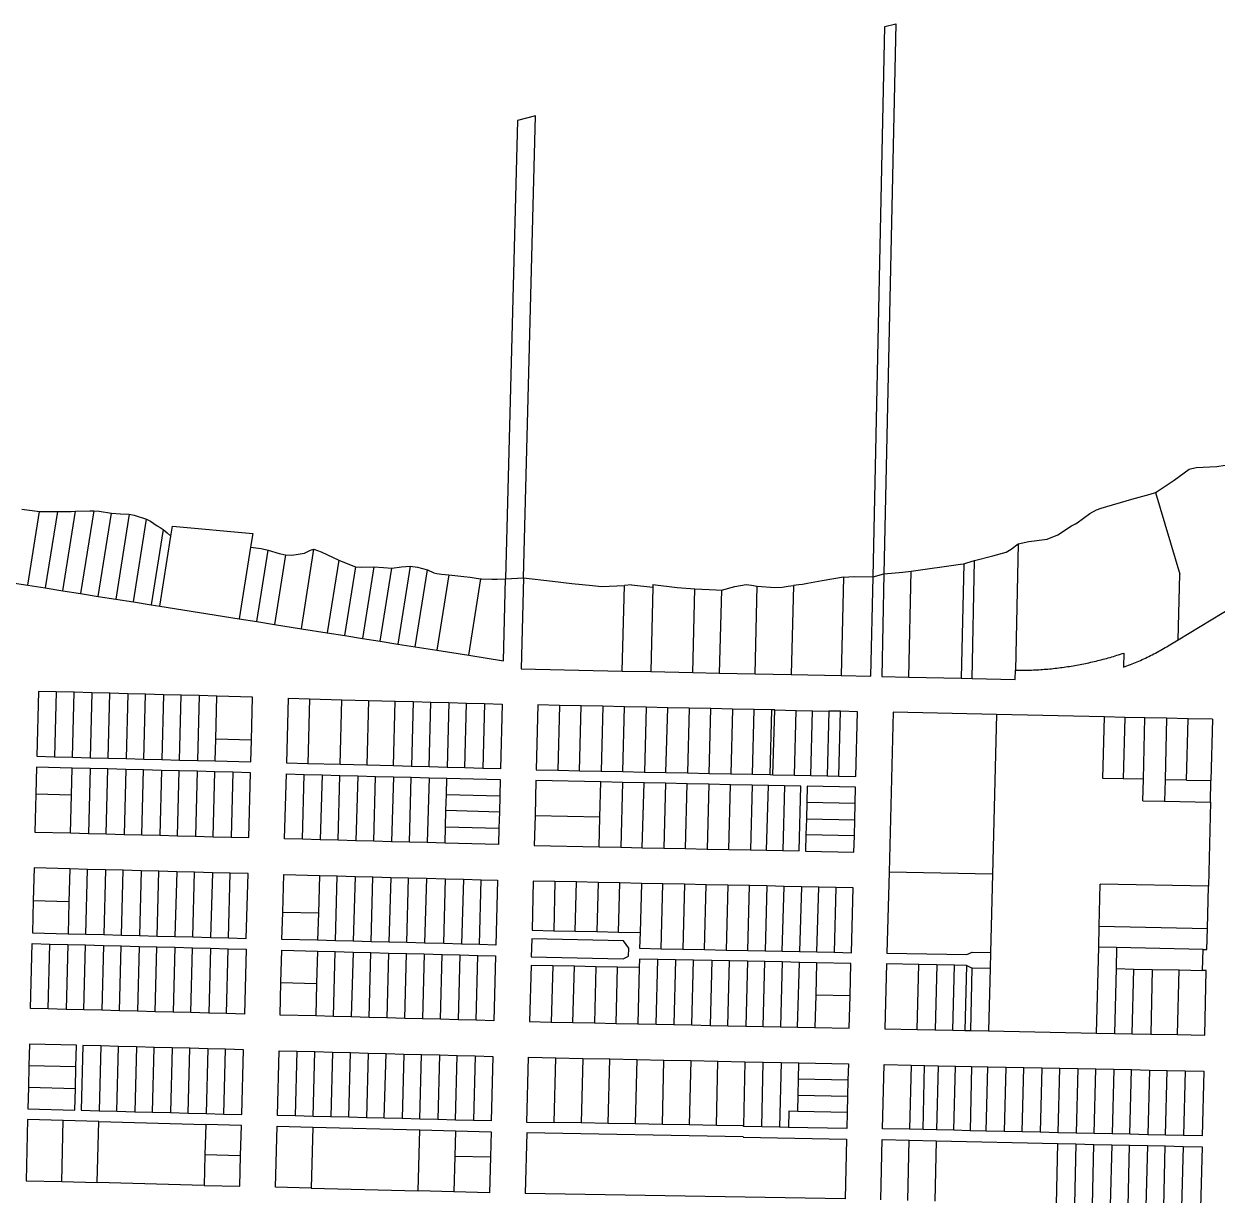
# Model space of a CAD drawing. Header units: inches. Extents: x 486468 to 494399, y 5455955 to 5460553.
# Drawn here: x 487083 to 487755, y 5457323 to 5457983 of the extents above; entities that cross this region are included whole.
import ezdxf

# ---------------------------------------------------------------- set-up
doc = ezdxf.new("R2010")
doc.units = ezdxf.units.IN
doc.header["$MEASUREMENT"] = 0
doc.layers.add('ParcelLines', color=10, linetype='Continuous')

msp = doc.modelspace()

# ---------------------------------------------------------------- linework, layer by layer
at = {"layer": 'ParcelLines', "color": 1}
for p, q in [((487561.24, 5457671.426), (487567.94, 5457981.435)), ((487574.04, 5457982.985), (487567.34, 5457673.027)), ((487567.94, 5457981.435), (487574.04, 5457982.985)), ((487360.944, 5457928.581), (487354.142, 5457670.275)), ((487371.044, 5457931.181), (487360.944, 5457928.581)), ((487364.192, 5457670.725), (487371.044, 5457931.181)), ((487720.389, 5457718.88), (487734.088, 5457672.929)), ((487084.848, 5457666.675), (487091.448, 5457708.176)), ((487101.598, 5457708.126), (487094.748, 5457665.095)), ((487104.698, 5457663.515), (487111.848, 5457708.326)), ((487122.048, 5457708.574), (487114.597, 5457661.935)), ((487124.547, 5457660.354), (487131.997, 5457707.274)), ((487142.097, 5457706.624), (487134.497, 5457658.773)), ((487144.395, 5457657.193), (487151.847, 5457703.824)), ((487161.096, 5457698.024), (487154.345, 5457655.613)), ((487165.585, 5457694.214), (487166.495, 5457699.924)), ((487166.495, 5457699.924), (487211.645, 5457695.824)), ((487159.295, 5457654.823), (487165.585, 5457694.214)), ((487211.645, 5457695.824), (487210.405, 5457688.024)), ((487643.048, 5457689.981), (487641.472, 5457618.726)), ((487213.894, 5457646.133), (487220.345, 5457686.424)), ((487230.045, 5457683.673), (487223.844, 5457644.554)), ((487239.043, 5457642.134), (487246.145, 5457686.974)), ((487260.144, 5457680.724), (487253.643, 5457639.813)), ((487263.543, 5457638.243), (487269.744, 5457677.024)), ((487279.894, 5457676.974), (487273.503, 5457636.653)), ((487283.393, 5457635.083), (487289.994, 5457676.274)), ((487300.343, 5457677.424), (487293.343, 5457633.493)), ((487612.339, 5457678.777), (487610.939, 5457614.216)), ((487616.989, 5457614.076), (487618.458, 5457680.479)), ((487303.243, 5457631.923), (487310.143, 5457675.224)), ((487322.093, 5457672.524), (487315.303, 5457630.003)), ((487333.342, 5457627.134), (487340.192, 5457670.225)), ((487352.892, 5457624.024), (487354.142, 5457670.275)), ((487354.142, 5457670.275), (487364.192, 5457670.725)), ((487364.192, 5457670.725), (487362.842, 5457619.474)), ((487544.658, 5457671.115), (487543.347, 5457615.678)), ((487560.039, 5457615.325), (487561.24, 5457671.426)), ((487561.24, 5457671.426), (487567.34, 5457673.027)), ((487567.34, 5457673.027), (487566.139, 5457615.225)), ((487581.339, 5457614.885), (487582.639, 5457674.577)), ((487733.187, 5457635.928), (487734.088, 5457672.929)), ((487074.898, 5457668.255), (487084.848, 5457666.675)), ((487084.848, 5457666.675), (487094.748, 5457665.095)), ((487094.748, 5457665.095), (487104.698, 5457663.515)), ((487104.698, 5457663.515), (487114.597, 5457661.935)), ((487408.269, 5457665.914), (487421.077, 5457666.395)), ((487419.79, 5457618.273), (487421.077, 5457666.395)), ((487425.041, 5457666.825), (487421.077, 5457666.395)), ((487425.041, 5457666.825), (487437.091, 5457665.575)), ((487437.141, 5457667.125), (487437.091, 5457665.575)), ((487459.64, 5457617.434), (487460.791, 5457664.525)), ((487475.741, 5457663.925), (487474.59, 5457617.124)), ((487494.74, 5457616.704), (487495.891, 5457666.075)), ((487516.359, 5457666.532), (487515.17, 5457616.274)), ((487114.597, 5457661.935), (487124.547, 5457660.354)), ((487124.547, 5457660.354), (487134.497, 5457658.773)), ((487134.497, 5457658.773), (487144.395, 5457657.193)), ((487144.395, 5457657.193), (487154.345, 5457655.613)), ((487154.345, 5457655.613), (487159.295, 5457654.823)), ((487159.295, 5457654.823), (487203.994, 5457647.713)), ((487733.187, 5457635.928), (487764.138, 5457654.679)), ((487203.994, 5457647.713), (487213.894, 5457646.133)), ((487213.894, 5457646.133), (487223.844, 5457644.554)), ((487223.844, 5457644.554), (487239.043, 5457642.134)), ((487239.043, 5457642.134), (487253.643, 5457639.813)), ((487253.643, 5457639.813), (487263.543, 5457638.243)), ((487263.543, 5457638.243), (487273.503, 5457636.653)), ((487273.503, 5457636.653), (487283.393, 5457635.083)), ((487727.587, 5457632.528), (487733.187, 5457635.928)), ((487283.393, 5457635.083), (487293.343, 5457633.493)), ((487293.343, 5457633.493), (487303.243, 5457631.923)), ((487303.243, 5457631.923), (487315.303, 5457630.003)), ((487315.303, 5457630.003), (487333.342, 5457627.134)), ((487333.342, 5457627.134), (487352.892, 5457624.024)), ((487702.538, 5457628.427), (487702.337, 5457620.427)), ((487362.842, 5457619.474), (487419.79, 5457618.273)), ((487419.79, 5457618.273), (487435.94, 5457617.934)), ((487435.94, 5457617.934), (487459.64, 5457617.434)), ((487459.64, 5457617.434), (487474.59, 5457617.124)), ((487474.59, 5457617.124), (487494.74, 5457616.704)), ((487494.74, 5457616.704), (487515.17, 5457616.274)), ((487515.17, 5457616.274), (487543.347, 5457615.678)), ((487543.347, 5457615.678), (487560.039, 5457615.325)), ((487641.357, 5457613.525), (487641.472, 5457618.726)), ((487566.139, 5457615.225), (487581.339, 5457614.885)), ((487581.339, 5457614.885), (487610.939, 5457614.216)), ((487610.939, 5457614.216), (487616.989, 5457614.076)), ((487616.989, 5457614.076), (487641.357, 5457613.525)), ((487090.87, 5457606.823), (487089.954, 5457570.224)), ((487100.931, 5457606.557), (487090.87, 5457606.823)), ((487100.931, 5457606.557), (487100.011, 5457569.961)), ((487110.992, 5457606.291), (487100.931, 5457606.557)), ((487110.067, 5457569.698), (487110.992, 5457606.291)), ((487121.053, 5457606.024), (487110.992, 5457606.291)), ((487121.053, 5457606.024), (487120.124, 5457569.434)), ((487131.114, 5457605.758), (487121.053, 5457606.024)), ((487130.181, 5457569.171), (487131.114, 5457605.758)), ((487141.175, 5457605.492), (487131.114, 5457605.758)), ((487141.175, 5457605.492), (487140.237, 5457568.907)), ((487151.236, 5457605.226), (487141.175, 5457605.492)), ((487150.294, 5457568.644), (487151.236, 5457605.226)), ((487161.297, 5457604.96), (487151.236, 5457605.226)), ((487161.297, 5457604.96), (487160.351, 5457568.381)), ((487171.358, 5457604.694), (487161.297, 5457604.96)), ((487170.408, 5457568.117), (487171.358, 5457604.694)), ((487181.419, 5457604.428), (487171.358, 5457604.694)), ((487181.419, 5457604.428), (487180.464, 5457567.854)), ((487191.48, 5457604.162), (487181.419, 5457604.428)), ((487190.841, 5457579.796), (487191.48, 5457604.162)), ((487211.602, 5457603.63), (487191.48, 5457604.162)), ((487210.957, 5457579.264), (487211.602, 5457603.63)), ((487230.792, 5457566.372), (487231.743, 5457602.923)), ((487231.743, 5457602.923), (487243.593, 5457602.603)), ((487243.593, 5457602.603), (487242.642, 5457566.062)), ((487243.593, 5457602.603), (487261.893, 5457602.112)), ((487260.892, 5457565.571), (487261.893, 5457602.112)), ((487261.893, 5457602.112), (487276.943, 5457601.702)), ((487276.943, 5457601.702), (487275.992, 5457565.171)), ((487276.943, 5457601.702), (487291.992, 5457601.302)), ((487291.042, 5457564.772), (487291.992, 5457601.302)), ((487291.992, 5457601.302), (487302.042, 5457601.023)), ((487302.042, 5457601.023), (487301.091, 5457564.512)), ((487302.042, 5457601.023), (487312.091, 5457600.753)), ((487311.141, 5457564.242), (487312.091, 5457600.753)), ((487312.091, 5457600.753), (487322.141, 5457600.483)), ((487322.141, 5457600.483), (487321.191, 5457563.972)), ((487322.141, 5457600.483), (487332.191, 5457600.213)), ((487331.241, 5457563.702), (487332.191, 5457600.213)), ((487332.191, 5457600.213), (487342.241, 5457599.943)), ((487342.241, 5457599.943), (487341.241, 5457563.442)), ((487342.241, 5457599.943), (487352.291, 5457599.673)), ((487352.291, 5457599.673), (487351.291, 5457563.172)), ((487372.391, 5457599.173), (487371.391, 5457562.623)), ((487384.541, 5457598.914), (487372.391, 5457599.173)), ((487384.541, 5457598.914), (487383.591, 5457562.373)), ((487396.741, 5457598.664), (487384.541, 5457598.914)), ((487395.791, 5457562.113), (487396.741, 5457598.664)), ((487408.94, 5457598.403), (487396.741, 5457598.664)), ((487408.94, 5457598.403), (487407.94, 5457561.863)), ((487421.09, 5457598.143), (487408.94, 5457598.403)), ((487420.14, 5457561.602), (487421.09, 5457598.143)), ((487433.29, 5457597.883), (487421.09, 5457598.143)), ((487433.29, 5457597.883), (487432.34, 5457561.352)), ((487445.49, 5457597.623), (487433.29, 5457597.883)), ((487444.489, 5457561.102), (487445.49, 5457597.623)), ((487457.69, 5457597.373), (487445.49, 5457597.623)), ((487457.69, 5457597.373), (487456.689, 5457560.843)), ((487469.84, 5457597.114), (487457.69, 5457597.373)), ((487468.889, 5457560.593), (487469.84, 5457597.114)), ((487482.04, 5457596.864), (487469.84, 5457597.114)), ((487482.04, 5457596.864), (487481.089, 5457560.343)), ((487494.24, 5457596.604), (487482.04, 5457596.864)), ((487493.239, 5457560.083), (487494.24, 5457596.604)), ((487503.99, 5457596.394), (487494.24, 5457596.604)), ((487503.99, 5457596.394), (487502.989, 5457559.883)), ((487505.79, 5457596.364), (487503.99, 5457596.394)), ((487504.839, 5457559.843), (487505.79, 5457596.364)), ((487505.79, 5457596.364), (487517.989, 5457596.104)), ((487516.989, 5457559.593), (487517.989, 5457596.104)), ((487517.989, 5457596.104), (487527.109, 5457595.904)), ((487526.108, 5457559.393), (487527.109, 5457595.904)), ((487527.109, 5457595.904), (487536.239, 5457595.714)), ((487536.239, 5457595.714), (487535.288, 5457559.214)), ((487542.939, 5457595.574), (487536.239, 5457595.714)), ((487541.988, 5457559.074), (487542.939, 5457595.574)), ((487552.489, 5457595.375), (487542.939, 5457595.574)), ((487551.538, 5457558.874), (487552.489, 5457595.375)), ((487572.576, 5457595.124), (487570.219, 5457504.965)), ((487630.789, 5457593.812), (487572.576, 5457595.124)), ((487630.789, 5457593.812), (487628.508, 5457503.815)), ((487691.639, 5457592.441), (487630.789, 5457593.812)), ((487690.775, 5457557.7), (487691.639, 5457592.441)), ((487703.05, 5457592.183), (487691.639, 5457592.441)), ((487703.05, 5457592.183), (487702.18, 5457557.489)), ((487714.458, 5457591.926), (487703.05, 5457592.183)), ((487713.598, 5457557.278), (487714.458, 5457591.926)), ((487726.627, 5457591.652), (487714.458, 5457591.926)), ((487726.627, 5457591.652), (487725.768, 5457557.052)), ((487738.797, 5457591.378), (487726.627, 5457591.652)), ((487737.94, 5457556.827), (487738.797, 5457591.378)), ((487752.488, 5457591.069), (487738.797, 5457591.378)), ((487752.488, 5457591.069), (487751.633, 5457556.573)), ((487190.521, 5457567.59), (487190.841, 5457579.796)), ((487210.957, 5457579.264), (487190.841, 5457579.796)), ((487210.635, 5457567.063), (487210.957, 5457579.264)), ((487089.954, 5457570.224), (487100.011, 5457569.961)), ((487100.011, 5457569.961), (487110.067, 5457569.698)), ((487110.067, 5457569.698), (487120.124, 5457569.434)), ((487120.124, 5457569.434), (487130.181, 5457569.171)), ((487130.181, 5457569.171), (487140.237, 5457568.907)), ((487140.237, 5457568.907), (487150.294, 5457568.644)), ((487150.294, 5457568.644), (487160.351, 5457568.381)), ((487160.351, 5457568.381), (487170.408, 5457568.117)), ((487089.801, 5457564.133), (487089.419, 5457548.856)), ((487109.913, 5457563.606), (487089.801, 5457564.133)), ((487109.527, 5457548.334), (487109.913, 5457563.606)), ((487119.969, 5457563.343), (487109.913, 5457563.606)), ((487119.969, 5457563.343), (487119.04, 5457526.752)), ((487130.025, 5457563.079), (487119.969, 5457563.343)), ((487129.092, 5457526.492), (487130.025, 5457563.079)), ((487140.081, 5457562.816), (487130.025, 5457563.079)), ((487140.081, 5457562.816), (487139.144, 5457526.231)), ((487150.137, 5457562.552), (487140.081, 5457562.816)), ((487149.195, 5457525.97), (487150.137, 5457562.552)), ((487160.193, 5457562.289), (487150.137, 5457562.552)), ((487160.193, 5457562.289), (487159.247, 5457525.709)), ((487170.249, 5457562.026), (487160.193, 5457562.289)), ((487169.299, 5457525.448), (487170.249, 5457562.026)), ((487180.305, 5457561.762), (487170.249, 5457562.026)), ((487170.408, 5457568.117), (487180.464, 5457567.854)), ((487180.305, 5457561.762), (487179.351, 5457525.188)), ((487190.361, 5457561.499), (487180.305, 5457561.762)), ((487180.464, 5457567.854), (487190.521, 5457567.59)), ((487190.521, 5457567.59), (487210.635, 5457567.063)), ((487242.642, 5457566.062), (487230.792, 5457566.372)), ((487260.892, 5457565.571), (487242.642, 5457566.062)), ((487275.992, 5457565.171), (487260.892, 5457565.571)), ((487291.042, 5457564.772), (487275.992, 5457565.171)), ((487301.091, 5457564.512), (487291.042, 5457564.772)), ((487311.141, 5457564.242), (487301.091, 5457564.512)), ((487321.191, 5457563.972), (487311.141, 5457564.242)), ((487331.241, 5457563.702), (487321.191, 5457563.972)), ((487341.241, 5457563.442), (487331.241, 5457563.702)), ((487351.291, 5457563.172), (487341.241, 5457563.442)), ((487371.391, 5457562.623), (487383.591, 5457562.373)), ((487383.591, 5457562.373), (487395.791, 5457562.113)), ((487395.791, 5457562.113), (487407.94, 5457561.863)), ((487407.94, 5457561.863), (487420.14, 5457561.602)), ((487189.402, 5457524.927), (487190.361, 5457561.499)), ((487200.417, 5457561.235), (487190.361, 5457561.499)), ((487200.417, 5457561.235), (487199.454, 5457524.666)), ((487210.473, 5457560.972), (487200.417, 5457561.235)), ((487209.506, 5457524.405), (487210.473, 5457560.972)), ((487229.642, 5457523.721), (487230.592, 5457560.272)), ((487230.592, 5457560.272), (487240.642, 5457560.002)), ((487239.692, 5457523.451), (487240.642, 5457560.002)), ((487240.642, 5457560.002), (487250.692, 5457559.732)), ((487250.692, 5457559.732), (487249.742, 5457523.191)), ((487250.692, 5457559.732), (487260.742, 5457559.471)), ((487259.792, 5457522.921), (487260.742, 5457559.471)), ((487260.742, 5457559.471), (487270.792, 5457559.201)), ((487270.792, 5457559.201), (487269.841, 5457522.66)), ((487270.792, 5457559.201), (487280.842, 5457558.931)), ((487279.891, 5457522.391), (487280.842, 5457558.931)), ((487280.842, 5457558.931), (487290.892, 5457558.671)), ((487290.892, 5457558.671), (487289.94, 5457522.121)), ((487290.892, 5457558.671), (487300.941, 5457558.402)), ((487299.94, 5457521.861), (487300.941, 5457558.402)), ((487300.941, 5457558.402), (487310.991, 5457558.132)), ((487310.991, 5457558.132), (487309.99, 5457521.591)), ((487310.991, 5457558.132), (487321.041, 5457557.872)), ((487320.791, 5457548.722), (487321.041, 5457557.872)), ((487321.041, 5457557.872), (487351.141, 5457557.072)), ((487351.141, 5457557.072), (487350.901, 5457547.922)), ((487371.241, 5457556.522), (487370.73, 5457536.772)), ((487407.79, 5457555.763), (487371.241, 5457556.522)), ((487407.279, 5457535.972), (487407.79, 5457555.763)), ((487419.989, 5457555.512), (487407.79, 5457555.763)), ((487419.989, 5457555.512), (487419.039, 5457518.992)), ((487432.189, 5457555.252), (487419.989, 5457555.512)), ((487420.14, 5457561.602), (487432.34, 5457561.352)), ((487431.189, 5457518.731), (487432.189, 5457555.252)), ((487444.339, 5457555.002), (487432.189, 5457555.252)), ((487432.34, 5457561.352), (487444.489, 5457561.102)), ((487444.339, 5457555.002), (487443.389, 5457518.481)), ((487456.539, 5457554.752), (487444.339, 5457555.002)), ((487444.489, 5457561.102), (487456.689, 5457560.843)), ((487456.689, 5457560.843), (487468.889, 5457560.593)), ((487468.889, 5457560.593), (487481.089, 5457560.343)), ((487481.089, 5457560.343), (487493.239, 5457560.083)), ((487493.239, 5457560.083), (487502.989, 5457559.883)), ((487502.989, 5457559.883), (487504.839, 5457559.843)), ((487504.839, 5457559.843), (487516.989, 5457559.593)), ((487516.989, 5457559.593), (487526.108, 5457559.393)), ((487526.108, 5457559.393), (487535.288, 5457559.214)), ((487535.288, 5457559.214), (487541.988, 5457559.074)), ((487541.988, 5457559.074), (487551.538, 5457558.874)), ((487702.18, 5457557.489), (487690.775, 5457557.7)), ((487713.598, 5457557.278), (487702.18, 5457557.489)), ((487713.296, 5457545.132), (487713.598, 5457557.278)), ((487725.768, 5457557.052), (487725.466, 5457544.9)), ((487737.94, 5457556.827), (487725.768, 5457557.052)), ((487737.94, 5457556.827), (487751.633, 5457556.573)), ((487751.331, 5457544.407), (487751.633, 5457556.573)), ((487089.419, 5457548.856), (487088.885, 5457527.535)), ((487109.527, 5457548.334), (487089.419, 5457548.856)), ((487108.988, 5457527.013), (487109.527, 5457548.334)), ((487320.541, 5457539.621), (487320.791, 5457548.722)), ((487320.791, 5457548.722), (487350.901, 5457547.922)), ((487455.589, 5457518.222), (487456.539, 5457554.752)), ((487468.739, 5457554.493), (487456.539, 5457554.752)), ((487468.739, 5457554.493), (487467.739, 5457517.962)), ((487480.889, 5457554.243), (487468.739, 5457554.493)), ((487479.939, 5457517.702), (487480.889, 5457554.243)), ((487493.089, 5457553.993), (487480.889, 5457554.243)), ((487493.089, 5457553.993), (487492.139, 5457517.442)), ((487502.239, 5457553.803), (487493.089, 5457553.993)), ((487501.239, 5457517.252), (487502.239, 5457553.803)), ((487511.339, 5457553.613), (487502.239, 5457553.803)), ((487511.339, 5457553.613), (487510.389, 5457517.062)), ((487520.488, 5457553.423), (487511.339, 5457553.613)), ((487519.539, 5457516.872), (487520.488, 5457553.423)), ((487524.138, 5457553.323), (487523.898, 5457544.223)), ((487551.388, 5457552.774), (487524.138, 5457553.323)), ((487551.148, 5457543.623), (487551.388, 5457552.774)), ((487350.901, 5457547.922), (487350.67, 5457538.822)), ((487523.898, 5457544.223), (487523.658, 5457535.073)), ((487551.148, 5457543.623), (487523.898, 5457544.223)), ((487550.908, 5457534.473), (487551.148, 5457543.623)), ((487713.296, 5457545.132), (487725.466, 5457544.9)), ((487725.466, 5457544.9), (487751.331, 5457544.407)), ((487751.331, 5457544.407), (487750.198, 5457496.967)), ((487320.29, 5457530.471), (487320.541, 5457539.621)), ((487350.67, 5457538.822), (487320.541, 5457539.621)), ((487350.67, 5457538.822), (487350.43, 5457529.672)), ((487370.73, 5457536.772), (487370.29, 5457520.022)), ((487407.279, 5457535.972), (487370.73, 5457536.772)), ((487406.839, 5457519.252), (487407.279, 5457535.972)), ((487523.658, 5457535.073), (487523.418, 5457525.923)), ((487523.658, 5457535.073), (487550.908, 5457534.473)), ((487320.04, 5457521.321), (487320.29, 5457530.471)), ((487320.29, 5457530.471), (487350.43, 5457529.672)), ((487350.43, 5457529.672), (487350.19, 5457520.521)), ((487550.678, 5457525.373), (487550.908, 5457534.473)), ((487088.885, 5457527.535), (487108.988, 5457527.013)), ((487108.988, 5457527.013), (487119.04, 5457526.752)), ((487119.04, 5457526.752), (487129.092, 5457526.492)), ((487129.092, 5457526.492), (487139.144, 5457526.231)), ((487139.144, 5457526.231), (487149.195, 5457525.97)), ((487149.195, 5457525.97), (487159.247, 5457525.709)), ((487159.247, 5457525.709), (487169.299, 5457525.448)), ((487169.299, 5457525.448), (487179.351, 5457525.188)), ((487179.351, 5457525.188), (487189.402, 5457524.927)), ((487189.402, 5457524.927), (487199.454, 5457524.666)), ((487199.454, 5457524.666), (487209.506, 5457524.405)), ((487239.692, 5457523.451), (487229.642, 5457523.721)), ((487249.742, 5457523.191), (487239.692, 5457523.451)), ((487259.792, 5457522.921), (487249.742, 5457523.191)), ((487269.841, 5457522.66), (487259.792, 5457522.921)), ((487279.891, 5457522.391), (487269.841, 5457522.66)), ((487289.94, 5457522.121), (487279.891, 5457522.391)), ((487299.94, 5457521.861), (487289.94, 5457522.121)), ((487309.99, 5457521.591), (487299.94, 5457521.861)), ((487320.04, 5457521.321), (487309.99, 5457521.591)), ((487350.19, 5457520.521), (487320.04, 5457521.321)), ((487523.418, 5457525.923), (487523.188, 5457516.822)), ((487550.678, 5457525.373), (487523.418, 5457525.923)), ((487550.438, 5457516.223), (487550.678, 5457525.373)), ((487370.29, 5457520.022), (487406.839, 5457519.252)), ((487406.839, 5457519.252), (487419.039, 5457518.992)), ((487419.039, 5457518.992), (487431.189, 5457518.731)), ((487431.189, 5457518.731), (487443.389, 5457518.481)), ((487443.389, 5457518.481), (487455.589, 5457518.222)), ((487455.589, 5457518.222), (487467.739, 5457517.962)), ((487467.739, 5457517.962), (487479.939, 5457517.702)), ((487479.939, 5457517.702), (487492.139, 5457517.442)), ((487492.139, 5457517.442), (487501.239, 5457517.252)), ((487501.239, 5457517.252), (487510.389, 5457517.062)), ((487510.389, 5457517.062), (487519.539, 5457516.872)), ((487523.188, 5457516.822), (487550.438, 5457516.223)), ((487088.395, 5457507.322), (487087.915, 5457488.721)), ((487108.495, 5457506.792), (487088.395, 5457507.322)), ((487108.495, 5457506.792), (487108.015, 5457488.221)), ((487118.544, 5457506.521), (487108.495, 5457506.792)), ((487117.594, 5457469.981), (487118.544, 5457506.521)), ((487128.594, 5457506.251), (487118.544, 5457506.521)), ((487128.594, 5457506.251), (487127.644, 5457469.721)), ((487138.644, 5457505.981), (487128.594, 5457506.251)), ((487137.693, 5457469.46), (487138.644, 5457505.981)), ((487148.693, 5457505.721), (487138.644, 5457505.981)), ((487148.693, 5457505.721), (487147.743, 5457469.19)), ((487158.743, 5457505.451), (487148.693, 5457505.721)), ((487157.792, 5457468.93), (487158.743, 5457505.451)), ((487168.793, 5457505.191), (487158.743, 5457505.451)), ((487168.793, 5457505.191), (487167.841, 5457468.67)), ((487178.841, 5457504.92), (487168.793, 5457505.191)), ((487177.891, 5457468.41), (487178.841, 5457504.92)), ((487188.891, 5457504.65), (487178.841, 5457504.92)), ((487188.891, 5457504.65), (487187.941, 5457468.139)), ((487198.941, 5457504.39), (487188.891, 5457504.65)), ((487197.991, 5457467.879), (487198.941, 5457504.39)), ((487208.991, 5457504.12), (487198.941, 5457504.39)), ((487208.041, 5457467.619), (487208.991, 5457504.12)), ((487228.561, 5457482.27), (487229.141, 5457503.621)), ((487229.141, 5457503.621), (487249.191, 5457503.091)), ((487249.191, 5457503.091), (487248.641, 5457481.77)), ((487249.191, 5457503.091), (487259.241, 5457502.821)), ((487258.291, 5457466.27), (487259.241, 5457502.821)), ((487259.241, 5457502.821), (487269.291, 5457502.55)), ((487269.291, 5457502.55), (487268.34, 5457466.01)), ((487269.291, 5457502.55), (487279.34, 5457502.28)), ((487278.39, 5457465.74), (487279.34, 5457502.28)), ((487279.34, 5457502.28), (487289.39, 5457502.02)), ((487289.39, 5457502.02), (487288.44, 5457465.469)), ((487289.39, 5457502.02), (487299.44, 5457501.75)), ((487298.49, 5457465.21), (487299.44, 5457501.75)), ((487299.44, 5457501.75), (487309.49, 5457501.48)), ((487309.49, 5457501.48), (487308.54, 5457464.94)), ((487309.49, 5457501.48), (487320.29, 5457501.201)), ((487319.34, 5457464.65), (487320.29, 5457501.201)), ((487320.29, 5457501.201), (487330.34, 5457500.931)), ((487570.219, 5457504.965), (487569.039, 5457459.364)), ((487628.508, 5457503.815), (487570.219, 5457504.965)), ((487628.508, 5457503.815), (487627.388, 5457459.664)), ((487330.34, 5457500.931), (487329.39, 5457464.38)), ((487330.34, 5457500.931), (487340.39, 5457500.671)), ((487339.389, 5457464.12), (487340.39, 5457500.671)), ((487340.39, 5457500.671), (487349.64, 5457500.421)), ((487349.64, 5457500.421), (487348.689, 5457463.87)), ((487369.74, 5457499.921), (487369.04, 5457472.171)), ((487381.94, 5457499.661), (487369.74, 5457499.921)), ((487381.94, 5457499.661), (487381.239, 5457471.921)), ((487394.139, 5457499.401), (487381.94, 5457499.661)), ((487393.388, 5457471.671), (487394.139, 5457499.401)), ((487406.289, 5457499.142), (487394.139, 5457499.401)), ((487406.289, 5457499.142), (487405.588, 5457471.421)), ((487418.489, 5457498.882), (487406.289, 5457499.142)), ((487417.738, 5457471.171), (487418.489, 5457498.882)), ((487430.689, 5457498.632), (487418.489, 5457498.882)), ((487430.689, 5457498.632), (487429.938, 5457470.921)), ((487442.839, 5457498.381), (487430.689, 5457498.632)), ((487441.888, 5457461.811), (487442.839, 5457498.381)), ((487455.039, 5457498.121), (487442.839, 5457498.381)), ((487455.039, 5457498.121), (487454.088, 5457461.55)), ((487467.239, 5457497.861), (487455.039, 5457498.121)), ((487466.238, 5457461.3), (487467.239, 5457497.861)), ((487479.389, 5457497.611), (487467.239, 5457497.861)), ((487479.389, 5457497.611), (487478.438, 5457461.051)), ((487491.589, 5457497.352), (487479.389, 5457497.611)), ((487490.638, 5457460.791), (487491.589, 5457497.352)), ((487501.338, 5457497.142), (487491.589, 5457497.352)), ((487501.338, 5457497.142), (487500.388, 5457460.591)), ((487511.088, 5457496.932), (487501.338, 5457497.142)), ((487510.088, 5457460.391), (487511.088, 5457496.932)), ((487520.838, 5457496.732), (487511.088, 5457496.932)), ((487520.838, 5457496.732), (487519.838, 5457460.191)), ((487530.587, 5457496.522), (487520.838, 5457496.732)), ((487529.587, 5457459.981), (487530.587, 5457496.522)), ((487540.337, 5457496.322), (487530.587, 5457496.522)), ((487540.337, 5457496.322), (487539.337, 5457459.771)), ((487549.937, 5457496.122), (487540.337, 5457496.322)), ((487548.987, 5457459.571), (487549.937, 5457496.122)), ((487688.708, 5457474.465), (487689.288, 5457498.216)), ((487750.198, 5457496.967), (487689.288, 5457498.216)), ((487749.627, 5457473.266), (487750.198, 5457496.967)), ((487087.915, 5457488.721), (487087.445, 5457470.771)), ((487108.015, 5457488.221), (487087.915, 5457488.721)), ((487108.015, 5457488.221), (487107.544, 5457470.241)), ((487228.141, 5457467.07), (487228.561, 5457482.27)), ((487248.641, 5457481.77), (487228.561, 5457482.27)), ((487248.641, 5457481.77), (487248.241, 5457466.54)), ((487688.418, 5457462.615), (487688.708, 5457474.465)), ((487688.708, 5457474.465), (487749.627, 5457473.266)), ((487087.445, 5457470.771), (487107.544, 5457470.241)), ((487107.544, 5457470.241), (487117.594, 5457469.981)), ((487117.594, 5457469.981), (487127.644, 5457469.721)), ((487127.644, 5457469.721), (487137.693, 5457469.46)), ((487137.693, 5457469.46), (487147.743, 5457469.19)), ((487147.743, 5457469.19), (487157.792, 5457468.93)), ((487157.792, 5457468.93), (487167.841, 5457468.67)), ((487167.841, 5457468.67), (487177.891, 5457468.41)), ((487177.891, 5457468.41), (487187.941, 5457468.139)), ((487187.941, 5457468.139), (487197.991, 5457467.879)), ((487197.991, 5457467.879), (487208.041, 5457467.619)), ((487369.04, 5457472.171), (487381.239, 5457471.921)), ((487381.239, 5457471.921), (487393.388, 5457471.671)), ((487393.388, 5457471.671), (487405.588, 5457471.421)), ((487405.588, 5457471.421), (487417.738, 5457471.171)), ((487417.738, 5457471.171), (487429.938, 5457470.921)), ((487429.938, 5457470.921), (487429.688, 5457462.071)), ((487749.337, 5457461.367), (487749.627, 5457473.266)), ((487086.345, 5457428.171), (487087.295, 5457464.721)), ((487087.295, 5457464.721), (487097.345, 5457464.451)), ((487097.345, 5457464.451), (487107.394, 5457464.181)), ((487107.394, 5457464.181), (487106.444, 5457427.63)), ((487107.394, 5457464.181), (487117.444, 5457463.921)), ((487116.494, 5457427.37), (487117.444, 5457463.921)), ((487117.444, 5457463.921), (487127.494, 5457463.65)), ((487127.494, 5457463.65), (487126.543, 5457427.1)), ((487127.494, 5457463.65), (487137.543, 5457463.38)), ((487136.592, 5457426.83), (487137.543, 5457463.38)), ((487137.543, 5457463.38), (487147.593, 5457463.12)), ((487147.593, 5457463.12), (487146.641, 5457426.569)), ((487147.593, 5457463.12), (487157.641, 5457462.85)), ((487156.691, 5457426.309), (487157.641, 5457462.85)), ((487157.641, 5457462.85), (487167.691, 5457462.59)), ((487167.691, 5457462.59), (487166.741, 5457426.039)), ((487167.691, 5457462.59), (487177.741, 5457462.32)), ((487176.79, 5457425.769), (487177.741, 5457462.32)), ((487177.741, 5457462.32), (487187.791, 5457462.049)), ((487187.791, 5457462.049), (487186.84, 5457425.509)), ((487187.791, 5457462.049), (487197.841, 5457461.779)), ((487196.89, 5457425.238), (487197.841, 5457461.779)), ((487197.841, 5457461.779), (487207.891, 5457461.519)), ((487207.891, 5457461.519), (487206.94, 5457424.969)), ((487227.52, 5457442.719), (487227.991, 5457460.97)), ((487227.991, 5457460.97), (487248.091, 5457460.44)), ((487248.241, 5457466.54), (487228.141, 5457467.07)), ((487258.291, 5457466.27), (487248.241, 5457466.54)), ((487268.34, 5457466.01), (487258.291, 5457466.27)), ((487278.39, 5457465.74), (487268.34, 5457466.01)), ((487288.44, 5457465.469), (487278.39, 5457465.74)), ((487298.49, 5457465.21), (487288.44, 5457465.469)), ((487308.54, 5457464.94), (487298.49, 5457465.21)), ((487319.34, 5457464.65), (487308.54, 5457464.94)), ((487329.39, 5457464.38), (487319.34, 5457464.65)), ((487339.389, 5457464.12), (487329.39, 5457464.38)), ((487348.689, 5457463.87), (487339.389, 5457464.12)), ((487368.889, 5457467.32), (487368.623, 5457457.272)), ((487420.645, 5457466.223), (487368.889, 5457467.32)), ((487423.586, 5457462.201), (487420.645, 5457466.223)), ((487423.465, 5457457.634), (487423.586, 5457462.201)), ((487429.688, 5457462.071), (487441.888, 5457461.811)), ((487441.888, 5457461.811), (487454.088, 5457461.55)), ((487454.088, 5457461.55), (487466.238, 5457461.3)), ((487466.238, 5457461.3), (487478.438, 5457461.051)), ((487478.438, 5457461.051), (487490.638, 5457460.791)), ((487490.638, 5457460.791), (487500.388, 5457460.591)), ((487687.237, 5457414.294), (487688.418, 5457462.615)), ((487698.437, 5457462.405), (487688.418, 5457462.615)), ((487698.437, 5457462.405), (487698.157, 5457450.565)), ((487747.187, 5457461.416), (487698.437, 5457462.405)), ((487746.887, 5457449.567), (487747.187, 5457461.416)), ((487747.187, 5457461.416), (487749.337, 5457461.367)), ((487248.091, 5457460.44), (487247.61, 5457442.169)), ((487248.091, 5457460.44), (487258.14, 5457460.17)), ((487257.139, 5457423.619), (487258.14, 5457460.17)), ((487258.14, 5457460.17), (487268.19, 5457459.9)), ((487268.19, 5457459.9), (487267.189, 5457423.359)), ((487268.19, 5457459.9), (487278.24, 5457459.64)), ((487277.239, 5457423.089), (487278.24, 5457459.64)), ((487278.24, 5457459.64), (487288.24, 5457459.369)), ((487288.24, 5457459.369), (487287.289, 5457422.819)), ((487288.24, 5457459.369), (487298.29, 5457459.099)), ((487297.339, 5457422.549), (487298.29, 5457459.099)), ((487298.29, 5457459.099), (487308.34, 5457458.839)), ((487308.34, 5457458.839), (487307.389, 5457422.289)), ((487308.34, 5457458.839), (487318.389, 5457458.57)), ((487317.439, 5457422.019), (487318.389, 5457458.57)), ((487318.389, 5457458.57), (487328.439, 5457458.3)), ((487328.439, 5457458.3), (487327.489, 5457421.759)), ((487328.439, 5457458.3), (487338.489, 5457458.04)), ((487337.539, 5457421.489), (487338.489, 5457458.04)), ((487338.489, 5457458.04), (487348.539, 5457457.77)), ((487348.539, 5457457.77), (487347.589, 5457421.219)), ((487368.623, 5457457.272), (487420.378, 5457456.176)), ((487420.378, 5457456.176), (487423.465, 5457457.634)), ((487429.538, 5457455.971), (487429.438, 5457451.121)), ((487439.888, 5457455.761), (487429.538, 5457455.971)), ((487438.938, 5457419.24), (487439.888, 5457455.761)), ((487449.938, 5457455.55), (487439.888, 5457455.761)), ((487449.938, 5457455.55), (487448.988, 5457419.03)), ((487459.988, 5457455.34), (487449.938, 5457455.55)), ((487459.038, 5457418.82), (487459.988, 5457455.34)), ((487470.338, 5457455.13), (487459.988, 5457455.34)), ((487470.338, 5457455.13), (487469.388, 5457418.6)), ((487480.388, 5457454.92), (487470.338, 5457455.13)), ((487479.438, 5457418.39), (487480.388, 5457454.92)), ((487490.438, 5457454.721), (487480.388, 5457454.92)), ((487490.438, 5457454.721), (487489.487, 5457418.18)), ((487500.188, 5457454.521), (487490.438, 5457454.721)), ((487499.237, 5457417.98), (487500.188, 5457454.521)), ((487509.938, 5457454.321), (487500.188, 5457454.521)), ((487500.388, 5457460.591), (487510.088, 5457460.391)), ((487509.938, 5457454.321), (487508.987, 5457417.78)), ((487519.688, 5457454.121), (487509.938, 5457454.321)), ((487510.088, 5457460.391), (487519.838, 5457460.191)), ((487518.737, 5457417.58), (487519.688, 5457454.121)), ((487529.437, 5457453.921), (487519.688, 5457454.121)), ((487519.838, 5457460.191), (487529.587, 5457459.981)), ((487529.587, 5457459.981), (487539.337, 5457459.771)), ((487539.337, 5457459.771), (487548.987, 5457459.571)), ((487569.039, 5457459.364), (487613.988, 5457458.464)), ((487613.988, 5457458.464), (487617.038, 5457459.864)), ((487617.038, 5457459.864), (487627.388, 5457459.664)), ((487627.388, 5457459.664), (487627.188, 5457450.564)), ((487368.489, 5457452.42), (487367.689, 5457420.719)), ((487380.689, 5457452.16), (487368.489, 5457452.42)), ((487380.689, 5457452.16), (487379.838, 5457420.469)), ((487392.888, 5457451.9), (487380.689, 5457452.16)), ((487392.038, 5457420.22), (487392.888, 5457451.9)), ((487405.038, 5457451.64), (487392.888, 5457451.9)), ((487405.038, 5457451.64), (487404.238, 5457419.96)), ((487417.238, 5457451.381), (487405.038, 5457451.64)), ((487416.388, 5457419.71), (487417.238, 5457451.381)), ((487429.438, 5457451.121), (487417.238, 5457451.381)), ((487429.438, 5457451.121), (487428.588, 5457419.46)), ((487529.437, 5457453.921), (487528.957, 5457435.621)), ((487548.787, 5457453.521), (487529.437, 5457453.921)), ((487548.307, 5457435.221), (487548.787, 5457453.521)), ((487568.839, 5457453.263), (487567.888, 5457416.713)), ((487587.039, 5457452.904), (487568.839, 5457453.263)), ((487586.138, 5457416.343), (487587.039, 5457452.904)), ((487597.089, 5457452.704), (487587.039, 5457452.904)), ((487597.089, 5457452.704), (487596.188, 5457416.143)), ((487607.139, 5457452.504), (487597.089, 5457452.704)), ((487606.188, 5457415.933), (487607.139, 5457452.504)), ((487613.839, 5457452.364), (487607.139, 5457452.504)), ((487613.839, 5457452.364), (487612.888, 5457415.803)), ((487616.838, 5457450.764), (487613.839, 5457452.364)), ((487616.237, 5457415.733), (487617.138, 5457450.754)), ((487617.138, 5457450.754), (487616.838, 5457450.764)), ((487627.188, 5457450.564), (487617.138, 5457450.754)), ((487627.188, 5457450.564), (487626.287, 5457415.533)), ((487698.157, 5457450.565), (487697.287, 5457414.095)), ((487698.157, 5457450.565), (487708.237, 5457450.355)), ((487707.337, 5457413.895), (487708.237, 5457450.355)), ((487708.237, 5457450.355), (487718.587, 5457450.145)), ((487718.587, 5457450.145), (487717.687, 5457413.685)), ((487718.587, 5457450.145), (487733.787, 5457449.835)), ((487732.887, 5457413.375), (487733.787, 5457449.835)), ((487733.787, 5457449.835), (487746.887, 5457449.567)), ((487749.037, 5457449.517), (487746.887, 5457449.567)), ((487748.137, 5457413.066), (487749.037, 5457449.517)), ((487227.04, 5457424.419), (487227.52, 5457442.719)), ((487227.52, 5457442.719), (487247.61, 5457442.169)), ((487247.61, 5457442.169), (487247.139, 5457423.889)), ((487528.957, 5457435.621), (487528.486, 5457417.37)), ((487548.307, 5457435.221), (487528.957, 5457435.621)), ((487547.836, 5457416.97), (487548.307, 5457435.221)), ((487096.394, 5457427.9), (487086.345, 5457428.171)), ((487106.444, 5457427.63), (487096.394, 5457427.9)), ((487116.494, 5457427.37), (487106.444, 5457427.63)), ((487126.543, 5457427.1), (487116.494, 5457427.37)), ((487136.592, 5457426.83), (487126.543, 5457427.1)), ((487146.641, 5457426.569), (487136.592, 5457426.83)), ((487156.691, 5457426.309), (487146.641, 5457426.569)), ((487166.741, 5457426.039), (487156.691, 5457426.309)), ((487176.79, 5457425.769), (487166.741, 5457426.039)), ((487186.84, 5457425.509), (487176.79, 5457425.769)), ((487196.89, 5457425.238), (487186.84, 5457425.509)), ((487206.94, 5457424.969), (487196.89, 5457425.238)), ((487247.139, 5457423.889), (487227.04, 5457424.419)), ((487257.139, 5457423.619), (487247.139, 5457423.889)), ((487267.189, 5457423.359), (487257.139, 5457423.619)), ((487277.239, 5457423.089), (487267.189, 5457423.359)), ((487287.289, 5457422.819), (487277.239, 5457423.089)), ((487297.339, 5457422.549), (487287.289, 5457422.819)), ((487307.389, 5457422.289), (487297.339, 5457422.549)), ((487317.439, 5457422.019), (487307.389, 5457422.289)), ((487327.489, 5457421.759), (487317.439, 5457422.019)), ((487337.539, 5457421.489), (487327.489, 5457421.759)), ((487347.589, 5457421.219), (487337.539, 5457421.489)), ((487367.689, 5457420.719), (487379.838, 5457420.469)), ((487379.838, 5457420.469), (487392.038, 5457420.22)), ((487392.038, 5457420.22), (487404.238, 5457419.96)), ((487404.238, 5457419.96), (487416.388, 5457419.71)), ((487416.388, 5457419.71), (487428.588, 5457419.46)), ((487428.588, 5457419.46), (487438.938, 5457419.24)), ((487438.938, 5457419.24), (487448.988, 5457419.03)), ((487448.988, 5457419.03), (487459.038, 5457418.82)), ((487459.038, 5457418.82), (487469.388, 5457418.6)), ((487469.388, 5457418.6), (487479.438, 5457418.39)), ((487479.438, 5457418.39), (487489.487, 5457418.18)), ((487489.487, 5457418.18), (487499.237, 5457417.98)), ((487499.237, 5457417.98), (487508.987, 5457417.78)), ((487508.987, 5457417.78), (487518.737, 5457417.58)), ((487518.737, 5457417.58), (487528.486, 5457417.37)), ((487528.486, 5457417.37), (487547.836, 5457416.97)), ((487567.888, 5457416.713), (487586.138, 5457416.343)), ((487586.138, 5457416.343), (487596.188, 5457416.143)), ((487596.188, 5457416.143), (487606.188, 5457415.933)), ((487606.188, 5457415.933), (487612.888, 5457415.803)), ((487612.888, 5457415.803), (487616.237, 5457415.733)), ((487616.237, 5457415.733), (487626.287, 5457415.533)), ((487626.287, 5457415.533), (487687.237, 5457414.294)), ((487687.237, 5457414.294), (487697.287, 5457414.095)), ((487697.287, 5457414.095), (487707.337, 5457413.895)), ((487707.337, 5457413.895), (487717.687, 5457413.685)), ((487085.845, 5457408.071), (487085.544, 5457395.871)), ((487112.344, 5457407.37), (487085.845, 5457408.071)), ((487112.022, 5457395.169), (487112.344, 5457407.37)), ((487115.992, 5457407.269), (487115.042, 5457370.769)), ((487126.042, 5457406.999), (487115.992, 5457407.269)), ((487126.042, 5457406.999), (487125.092, 5457370.499)), ((487136.092, 5457406.729), (487126.042, 5457406.999)), ((487717.687, 5457413.685), (487732.887, 5457413.375)), ((487732.887, 5457413.375), (487748.137, 5457413.066)), ((487135.141, 5457370.238), (487136.092, 5457406.729)), ((487146.141, 5457406.469), (487136.092, 5457406.729)), ((487146.141, 5457406.469), (487145.191, 5457369.968)), ((487156.191, 5457406.199), (487146.141, 5457406.469)), ((487155.24, 5457369.698), (487156.191, 5457406.199)), ((487166.19, 5457405.939), (487156.191, 5457406.199)), ((487166.19, 5457405.939), (487165.24, 5457369.438)), ((487176.24, 5457405.669), (487166.19, 5457405.939)), ((487175.29, 5457369.168), (487176.24, 5457405.669)), ((487186.29, 5457405.399), (487176.24, 5457405.669)), ((487186.29, 5457405.399), (487185.34, 5457368.908)), ((487196.34, 5457405.128), (487186.29, 5457405.399)), ((487195.39, 5457368.637), (487196.34, 5457405.128)), ((487206.39, 5457404.868), (487196.34, 5457405.128)), ((487205.439, 5457368.367), (487206.39, 5457404.868)), ((487225.538, 5457367.868), (487226.49, 5457404.318)), ((487226.49, 5457404.318), (487236.539, 5457404.048)), ((487236.539, 5457404.048), (487235.588, 5457367.608)), ((487236.539, 5457404.048), (487246.589, 5457403.789)), ((487245.638, 5457367.338), (487246.589, 5457403.789)), ((487246.589, 5457403.789), (487256.639, 5457403.519)), ((487256.639, 5457403.519), (487255.688, 5457367.078)), ((487256.639, 5457403.519), (487266.689, 5457403.249)), ((487265.738, 5457366.818), (487266.689, 5457403.249)), ((487266.689, 5457403.249), (487276.739, 5457402.989)), ((487276.739, 5457402.989), (487275.738, 5457366.558)), ((487276.739, 5457402.989), (487286.789, 5457402.719)), ((487285.788, 5457366.298), (487286.789, 5457402.719)), ((487286.789, 5457402.719), (487296.839, 5457402.449)), ((487296.839, 5457402.449), (487295.838, 5457366.028)), ((487296.839, 5457402.449), (487306.839, 5457402.188)), ((487305.888, 5457365.768), (487306.839, 5457402.188)), ((487306.839, 5457402.188), (487316.889, 5457401.918)), ((487316.889, 5457401.918), (487315.938, 5457365.509)), ((487316.889, 5457401.918), (487326.939, 5457401.648)), ((487325.988, 5457365.248), (487326.939, 5457401.648)), ((487326.939, 5457401.648), (487336.989, 5457401.389)), ((487336.989, 5457401.389), (487336.037, 5457364.978)), ((487336.989, 5457401.389), (487347.039, 5457401.119)), ((487347.039, 5457401.119), (487346.087, 5457364.718)), ((487366.187, 5457363.918), (487367.138, 5457400.619)), ((487367.138, 5457400.619), (487382.488, 5457400.299)), ((487381.547, 5457363.918), (487382.488, 5457400.299)), ((487382.488, 5457400.299), (487397.687, 5457399.989)), ((487085.544, 5457395.871), (487085.244, 5457383.72)), ((487112.022, 5457395.169), (487085.544, 5457395.871)), ((487111.702, 5457383.019), (487112.022, 5457395.169)), ((487397.687, 5457399.989), (487396.787, 5457363.628)), ((487397.687, 5457399.989), (487412.937, 5457399.669)), ((487412.037, 5457363.349), (487412.937, 5457399.669)), ((487412.937, 5457399.669), (487428.137, 5457399.35)), ((487428.137, 5457399.35), (487427.237, 5457363.069)), ((487428.137, 5457399.35), (487443.387, 5457399.03)), ((487442.487, 5457362.779), (487443.387, 5457399.03)), ((487443.387, 5457399.03), (487458.587, 5457398.72)), ((487458.587, 5457398.72), (487457.687, 5457362.489)), ((487458.587, 5457398.72), (487473.837, 5457398.4)), ((487472.937, 5457362.209), (487473.837, 5457398.4)), ((487473.837, 5457398.4), (487489.037, 5457398.08)), ((487489.037, 5457398.08), (487488.136, 5457361.919)), ((487489.037, 5457398.08), (487499.387, 5457397.87)), ((487498.486, 5457361.42), (487499.387, 5457397.87)), ((487499.387, 5457397.87), (487509.437, 5457397.66)), ((487509.437, 5457397.66), (487508.536, 5457361.22)), ((487509.437, 5457397.66), (487519.486, 5457397.451)), ((487519.266, 5457388.32), (487519.486, 5457397.451)), ((487519.486, 5457397.451), (487547.336, 5457396.871)), ((487547.336, 5457396.871), (487547.106, 5457387.771)), ((487566.536, 5457360.37), (487567.436, 5457396.471)), ((487567.436, 5457396.471), (487582.686, 5457396.161)), ((487582.686, 5457396.161), (487581.786, 5457360.02)), ((487582.686, 5457396.161), (487590.286, 5457396.001)), ((487589.386, 5457359.851), (487590.286, 5457396.001)), ((487590.286, 5457396.001), (487597.886, 5457395.851)), ((487597.886, 5457395.851), (487596.985, 5457359.681)), ((487597.886, 5457395.851), (487607.636, 5457395.652)), ((487606.735, 5457359.461), (487607.636, 5457395.652)), ((487607.636, 5457395.652), (487616.786, 5457395.472)), ((487616.786, 5457395.472), (487615.885, 5457359.251)), ((487616.786, 5457395.472), (487625.936, 5457395.292)), ((487624.985, 5457359.041), (487625.936, 5457395.292)), ((487625.936, 5457395.292), (487636.086, 5457395.082)), ((487636.086, 5457395.082), (487635.135, 5457358.811)), ((487636.086, 5457395.082), (487646.236, 5457394.872)), ((487645.285, 5457358.581), (487646.236, 5457394.872)), ((487646.236, 5457394.872), (487656.386, 5457394.672)), ((487656.386, 5457394.672), (487655.435, 5457358.351)), ((487656.386, 5457394.672), (487666.486, 5457394.472)), ((487665.585, 5457358.121), (487666.486, 5457394.472)), ((487666.486, 5457394.472), (487676.636, 5457394.262)), ((487676.636, 5457394.262), (487675.734, 5457357.892)), ((487676.636, 5457394.262), (487686.785, 5457394.052)), ((487685.884, 5457357.662), (487686.785, 5457394.052)), ((487686.785, 5457394.052), (487696.835, 5457393.853)), ((487696.835, 5457393.853), (487695.934, 5457357.432)), ((487696.835, 5457393.853), (487706.885, 5457393.643)), ((487705.984, 5457357.202), (487706.885, 5457393.643)), ((487706.885, 5457393.643), (487716.935, 5457393.443)), ((487519.056, 5457379.22), (487519.266, 5457388.32)), ((487547.106, 5457387.771), (487519.266, 5457388.32)), ((487547.106, 5457387.771), (487546.886, 5457378.671)), ((487716.935, 5457393.443), (487716.034, 5457356.972)), ((487716.935, 5457393.443), (487726.985, 5457393.243)), ((487726.084, 5457356.742), (487726.985, 5457393.243)), ((487726.985, 5457393.243), (487737.035, 5457393.043)), ((487737.035, 5457393.043), (487736.134, 5457356.512)), ((487737.035, 5457393.043), (487747.685, 5457392.823)), ((487747.685, 5457392.823), (487746.784, 5457356.272)), ((487085.244, 5457383.72), (487084.943, 5457371.52)), ((487085.244, 5457383.72), (487111.702, 5457383.019)), ((487111.392, 5457370.869), (487111.702, 5457383.019)), ((487518.836, 5457370.12), (487519.056, 5457379.22)), ((487519.056, 5457379.22), (487546.886, 5457378.671)), ((487546.886, 5457378.671), (487546.656, 5457369.57)), ((487084.943, 5457371.52), (487111.392, 5457370.869)), ((487115.042, 5457370.769), (487125.092, 5457370.499)), ((487125.092, 5457370.499), (487135.141, 5457370.238)), ((487135.141, 5457370.238), (487145.191, 5457369.968)), ((487145.191, 5457369.968), (487155.24, 5457369.698)), ((487155.24, 5457369.698), (487165.24, 5457369.438)), ((487165.24, 5457369.438), (487175.29, 5457369.168)), ((487175.29, 5457369.168), (487185.34, 5457368.908)), ((487185.34, 5457368.908), (487195.39, 5457368.637)), ((487195.39, 5457368.637), (487205.439, 5457368.367)), ((487235.588, 5457367.608), (487225.538, 5457367.868)), ((487245.638, 5457367.338), (487235.588, 5457367.608)), ((487255.688, 5457367.078), (487245.638, 5457367.338)), ((487265.738, 5457366.818), (487255.688, 5457367.078)), ((487275.738, 5457366.558), (487265.738, 5457366.818)), ((487513.786, 5457370.22), (487513.586, 5457361.12)), ((487518.836, 5457370.12), (487513.786, 5457370.22)), ((487546.656, 5457369.57), (487518.836, 5457370.12)), ((487546.656, 5457369.57), (487546.436, 5457360.47)), ((487084.793, 5457365.47), (487083.893, 5457331.069)), ((487104.842, 5457364.939), (487084.793, 5457365.47)), ((487124.942, 5457364.398), (487104.842, 5457364.939)), ((487124.041, 5457330.018), (487124.942, 5457364.398)), ((487124.942, 5457364.398), (487185.189, 5457362.798)), ((487185.189, 5457362.798), (487184.738, 5457345.618)), ((487205.288, 5457362.267), (487185.189, 5457362.798)), ((487204.818, 5457345.117), (487205.288, 5457362.267)), ((487224.438, 5457327.417), (487225.388, 5457361.767)), ((487225.388, 5457361.767), (487245.438, 5457361.248)), ((487245.438, 5457361.248), (487244.538, 5457326.907)), ((487245.438, 5457361.248), (487305.738, 5457359.668)), ((487285.788, 5457366.298), (487275.738, 5457366.558)), ((487295.838, 5457366.028), (487285.788, 5457366.298)), ((487305.888, 5457365.768), (487295.838, 5457366.028)), ((487315.938, 5457365.509), (487305.888, 5457365.768)), ((487325.988, 5457365.248), (487315.938, 5457365.509)), ((487336.037, 5457364.978), (487325.988, 5457365.248)), ((487346.087, 5457364.718), (487336.037, 5457364.978)), ((487381.537, 5457363.618), (487366.187, 5457363.918)), ((487381.537, 5457363.618), (487381.547, 5457363.918)), ((487396.787, 5457363.628), (487381.547, 5457363.918)), ((487412.037, 5457363.349), (487396.787, 5457363.628)), ((487427.237, 5457363.069), (487412.037, 5457363.349)), ((487442.487, 5457362.779), (487427.237, 5457363.069)), ((487457.687, 5457362.489), (487442.487, 5457362.779)), ((487472.937, 5457362.209), (487457.687, 5457362.489)), ((487488.136, 5457361.919), (487472.937, 5457362.209)), ((487488.136, 5457361.619), (487488.136, 5457361.919)), ((487498.486, 5457361.42), (487488.136, 5457361.619)), ((487508.536, 5457361.22), (487498.486, 5457361.42)), ((487513.586, 5457361.12), (487508.536, 5457361.22)), ((487546.436, 5457360.47), (487513.586, 5457361.12)), ((487581.786, 5457360.02), (487566.536, 5457360.37)), ((487589.386, 5457359.851), (487581.786, 5457360.02)), ((487304.837, 5457325.357), (487305.738, 5457359.668)), ((487305.738, 5457359.668), (487325.838, 5457359.147)), ((487325.838, 5457359.147), (487325.457, 5457344.768)), ((487325.838, 5457359.147), (487345.937, 5457358.618)), ((487345.937, 5457358.618), (487345.557, 5457344.267)), ((487366.037, 5457358.118), (487365.137, 5457323.817)), ((487488.016, 5457355.827), (487366.037, 5457358.118)), ((487488.016, 5457355.827), (487488.015, 5457355.527)), ((487488.015, 5457355.527), (487546.286, 5457354.42)), ((487546.286, 5457354.42), (487545.435, 5457320.819)), ((487565.535, 5457320.319), (487566.385, 5457354.27)), ((487566.385, 5457354.27), (487581.635, 5457353.92)), ((487580.785, 5457319.94), (487581.635, 5457353.92)), ((487581.635, 5457353.92), (487596.835, 5457353.571)), ((487596.985, 5457359.681), (487589.386, 5457359.851)), ((487596.835, 5457353.571), (487596.035, 5457319.55)), ((487596.835, 5457353.571), (487665.435, 5457352.021)), ((487606.735, 5457359.461), (487596.985, 5457359.681)), ((487615.885, 5457359.251), (487606.735, 5457359.461)), ((487624.985, 5457359.041), (487615.885, 5457359.251)), ((487635.135, 5457358.811), (487624.985, 5457359.041)), ((487645.285, 5457358.581), (487635.135, 5457358.811)), ((487655.435, 5457358.351), (487645.285, 5457358.581)), ((487665.585, 5457358.121), (487655.435, 5457358.351)), ((487675.734, 5457357.892), (487665.585, 5457358.121)), ((487685.884, 5457357.662), (487675.734, 5457357.892)), ((487695.934, 5457357.432), (487685.884, 5457357.662)), ((487705.984, 5457357.202), (487695.934, 5457357.432)), ((487716.034, 5457356.972), (487705.984, 5457357.202)), ((487726.084, 5457356.742), (487716.034, 5457356.972)), ((487736.134, 5457356.512), (487726.084, 5457356.742)), ((487746.784, 5457356.272), (487736.134, 5457356.512)), ((487664.534, 5457317.82), (487665.435, 5457352.021)), ((487665.435, 5457352.021), (487675.584, 5457351.791)), ((487675.584, 5457351.791), (487674.684, 5457317.571)), ((487675.584, 5457351.791), (487685.734, 5457351.561)), ((487684.834, 5457317.311), (487685.734, 5457351.561)), ((487685.734, 5457351.561), (487695.784, 5457351.332)), ((487695.784, 5457351.332), (487694.934, 5457317.051)), ((487695.784, 5457351.332), (487705.834, 5457351.102)), ((487704.984, 5457316.801), (487705.834, 5457351.102)), ((487705.834, 5457351.102), (487715.884, 5457350.872)), ((487715.884, 5457350.872), (487715.034, 5457316.551)), ((487715.884, 5457350.872), (487725.934, 5457350.642)), ((487725.084, 5457316.291), (487725.934, 5457350.642)), ((487725.934, 5457350.642), (487735.984, 5457350.412)), ((487735.984, 5457350.412), (487735.134, 5457316.041)), ((487735.984, 5457350.412), (487746.684, 5457350.172)), ((487746.684, 5457350.172), (487745.834, 5457315.771)), ((487184.738, 5457345.618), (487184.288, 5457328.437)), ((487204.818, 5457345.117), (487184.738, 5457345.618)), ((487204.338, 5457327.916), (487204.818, 5457345.117)), ((487325.457, 5457344.768), (487324.937, 5457324.838)), ((487345.557, 5457344.267), (487325.457, 5457344.768)), ((487345.557, 5457344.267), (487345.037, 5457324.317)), ((487083.893, 5457331.069), (487103.992, 5457330.538)), ((487103.992, 5457330.538), (487124.041, 5457330.018)), ((487184.288, 5457328.437), (487124.041, 5457330.018)), ((487184.288, 5457328.437), (487204.338, 5457327.916)), ((487244.538, 5457326.907), (487224.438, 5457327.417)), ((487244.538, 5457326.907), (487304.837, 5457325.357)), ((487324.937, 5457324.838), (487304.837, 5457325.357)), ((487345.037, 5457324.317), (487324.937, 5457324.838)), ((487545.435, 5457320.819), (487365.137, 5457323.817))]:
    msp.add_line(p, q, dxfattribs=at)
for points in [[(487720.389, 5457718.88), (487721.429, 5457719.39), (487730.989, 5457725.83), (487736.479, 5457730.05), (487739.339, 5457732.03), (487743.269, 5457732.94), (487754.939, 5457733.48), (487759.669, 5457734.31), (487766.139, 5457735.831)], [(487673.138, 5457700.079), (487675.288, 5457701.189), (487676.238, 5457701.729), (487683.419, 5457706.969), (487687.089, 5457709.129), (487689.869, 5457710.039), (487706.989, 5457715.079), (487717.329, 5457717.94), (487720.389, 5457718.88)], [(487081.449, 5457709.476), (487090.108, 5457708.306), (487091.448, 5457708.176)], [(487091.448, 5457708.176), (487092.628, 5457708.136), (487101.598, 5457708.126)], [(487101.598, 5457708.126), (487102.198, 5457708.136), (487109.238, 5457708.266), (487111.848, 5457708.326)], [(487111.848, 5457708.326), (487119.838, 5457708.524), (487122.048, 5457708.574)], [(487122.048, 5457708.574), (487125.088, 5457708.304), (487131.997, 5457707.274)], [(487131.997, 5457707.274), (487137.137, 5457706.944), (487142.097, 5457706.624)], [(487142.097, 5457706.624), (487144.807, 5457706.094), (487151.847, 5457703.824)], [(487151.847, 5457703.824), (487154.077, 5457702.744), (487157.847, 5457700.074), (487159.497, 5457699.094), (487161.096, 5457698.024)], [(487161.096, 5457698.024), (487163.405, 5457696.224), (487165.545, 5457694.224), (487165.585, 5457694.214)], [(487643.048, 5457689.981), (487649.018, 5457691.338), (487659.288, 5457692.678), (487665.348, 5457695.088), (487673.138, 5457700.079)], [(487618.458, 5457680.479), (487628.809, 5457683.258), (487636.239, 5457685.278), (487639.089, 5457687.028), (487643.048, 5457689.981)], [(487210.405, 5457688.024), (487203.994, 5457647.723), (487203.994, 5457647.713)], [(487210.405, 5457688.024), (487216.335, 5457687.244), (487220.345, 5457686.424)], [(487220.345, 5457686.424), (487226.555, 5457684.584), (487230.045, 5457683.673)], [(487230.045, 5457683.673), (487233.755, 5457683.534), (487240.745, 5457684.724), (487244.165, 5457686.444), (487246.145, 5457686.974)], [(487246.145, 5457686.974), (487250.254, 5457685.504), (487260.144, 5457680.724)], [(487260.144, 5457680.724), (487269.024, 5457677.234), (487269.744, 5457677.024)], [(487269.744, 5457677.024), (487272.964, 5457676.834), (487279.894, 5457676.974)], [(487279.894, 5457676.974), (487285.314, 5457676.594), (487289.994, 5457676.274)], [(487289.994, 5457676.274), (487295.414, 5457676.914), (487300.343, 5457677.424)], [(487300.343, 5457677.424), (487304.423, 5457676.824), (487310.143, 5457675.224)], [(487582.639, 5457674.577), (487610.589, 5457678.417), (487612.339, 5457678.777)], [(487612.339, 5457678.777), (487614.159, 5457679.277), (487618.458, 5457680.479)], [(487310.143, 5457675.224), (487313.733, 5457673.694), (487315.393, 5457673.174), (487317.973, 5457672.914), (487322.093, 5457672.524)], [(487322.093, 5457672.524), (487330.682, 5457671.584), (487334.192, 5457671.175), (487337.572, 5457670.625), (487340.192, 5457670.225)], [(487340.192, 5457670.225), (487340.582, 5457670.205), (487346.342, 5457670.075), (487349.322, 5457670.085), (487354.142, 5457670.275)], [(487364.192, 5457670.725), (487380.512, 5457668.874), (487391.553, 5457667.664)], [(487544.658, 5457671.115), (487532.51, 5457669.186), (487530.509, 5457668.823), (487524.34, 5457667.576), (487521.39, 5457667.026), (487519.45, 5457666.816), (487516.359, 5457666.532)], [(487544.658, 5457671.115), (487550.51, 5457671.646), (487561.24, 5457671.426)], [(487567.34, 5457673.027), (487578.089, 5457674.047), (487582.639, 5457674.577)], [(487391.553, 5457667.664), (487403.192, 5457666.454), (487408.269, 5457665.914)], [(487437.091, 5457665.575), (487437.103, 5457665.575), (487435.94, 5457617.934)], [(487437.141, 5457667.125), (487450.901, 5457665.315), (487460.791, 5457664.525)], [(487460.791, 5457664.525), (487472.901, 5457663.975), (487475.741, 5457663.925)], [(487475.741, 5457663.925), (487483.311, 5457665.845), (487489.691, 5457667.125), (487492.651, 5457666.635), (487495.891, 5457666.075)], [(487495.891, 5457666.075), (487505.951, 5457665.306), (487510.091, 5457665.476), (487513.341, 5457666.036), (487516.359, 5457666.532)], [(487702.337, 5457620.427), (487703.317, 5457620.777), (487704.287, 5457621.137), (487705.257, 5457621.507), (487706.227, 5457621.887), (487707.197, 5457622.267), (487708.157, 5457622.657), (487709.117, 5457623.057), (487710.077, 5457623.467), (487711.027, 5457623.877), (487711.977, 5457624.297), (487712.927, 5457624.717), (487713.867, 5457625.157), (487714.807, 5457625.597), (487715.747, 5457626.047), (487716.677, 5457626.507), (487717.607, 5457626.967), (487718.537, 5457627.437), (487719.457, 5457627.917), (487720.377, 5457628.397), (487721.287, 5457628.887), (487722.197, 5457629.387), (487723.107, 5457629.898), (487724.017, 5457630.408), (487724.917, 5457630.928), (487725.807, 5457631.458), (487726.697, 5457631.988), (487727.587, 5457632.528)], [(487641.472, 5457618.726), (487642.459, 5457618.716), (487643.479, 5457618.716), (487644.499, 5457618.716), (487645.519, 5457618.726), (487646.539, 5457618.736), (487647.549, 5457618.756), (487648.569, 5457618.776), (487649.589, 5457618.806), (487650.609, 5457618.846), (487651.629, 5457618.886), (487652.649, 5457618.936), (487653.658, 5457618.986), (487654.678, 5457619.046), (487655.698, 5457619.106), (487656.708, 5457619.176), (487657.728, 5457619.256), (487658.748, 5457619.336), (487659.758, 5457619.416), (487660.778, 5457619.516), (487661.788, 5457619.607), (487662.808, 5457619.717), (487663.818, 5457619.827), (487664.828, 5457619.937), (487665.838, 5457620.057), (487666.848, 5457620.187), (487667.858, 5457620.317), (487668.868, 5457620.457), (487669.878, 5457620.597), (487670.888, 5457620.747), (487671.898, 5457620.897), (487672.908, 5457621.057), (487673.908, 5457621.227), (487674.918, 5457621.397), (487675.918, 5457621.577), (487676.918, 5457621.757), (487677.918, 5457621.947), (487678.918, 5457622.137), (487679.918, 5457622.337), (487680.918, 5457622.537), (487681.918, 5457622.747), (487682.917, 5457622.967), (487683.907, 5457623.187), (487684.897, 5457623.407), (487685.897, 5457623.647), (487686.887, 5457623.877), (487687.877, 5457624.127), (487688.857, 5457624.377), (487689.847, 5457624.627), (487690.837, 5457624.887), (487691.817, 5457625.157), (487692.797, 5457625.427), (487693.777, 5457625.697), (487694.757, 5457625.977), (487695.737, 5457626.267), (487696.717, 5457626.557), (487697.687, 5457626.857), (487698.667, 5457627.157), (487699.637, 5457627.467), (487700.608, 5457627.787), (487701.568, 5457628.107), (487702.538, 5457628.427)], [(487096.394, 5457427.9), (487096.394, 5457427.92), (487097.345, 5457464.421), (487097.345, 5457464.451)], [(487103.992, 5457330.538), (487104.842, 5457364.919), (487104.842, 5457364.939)]]:
    msp.add_lwpolyline(points, dxfattribs=at)

doc.saveas('drawing.dxf')
